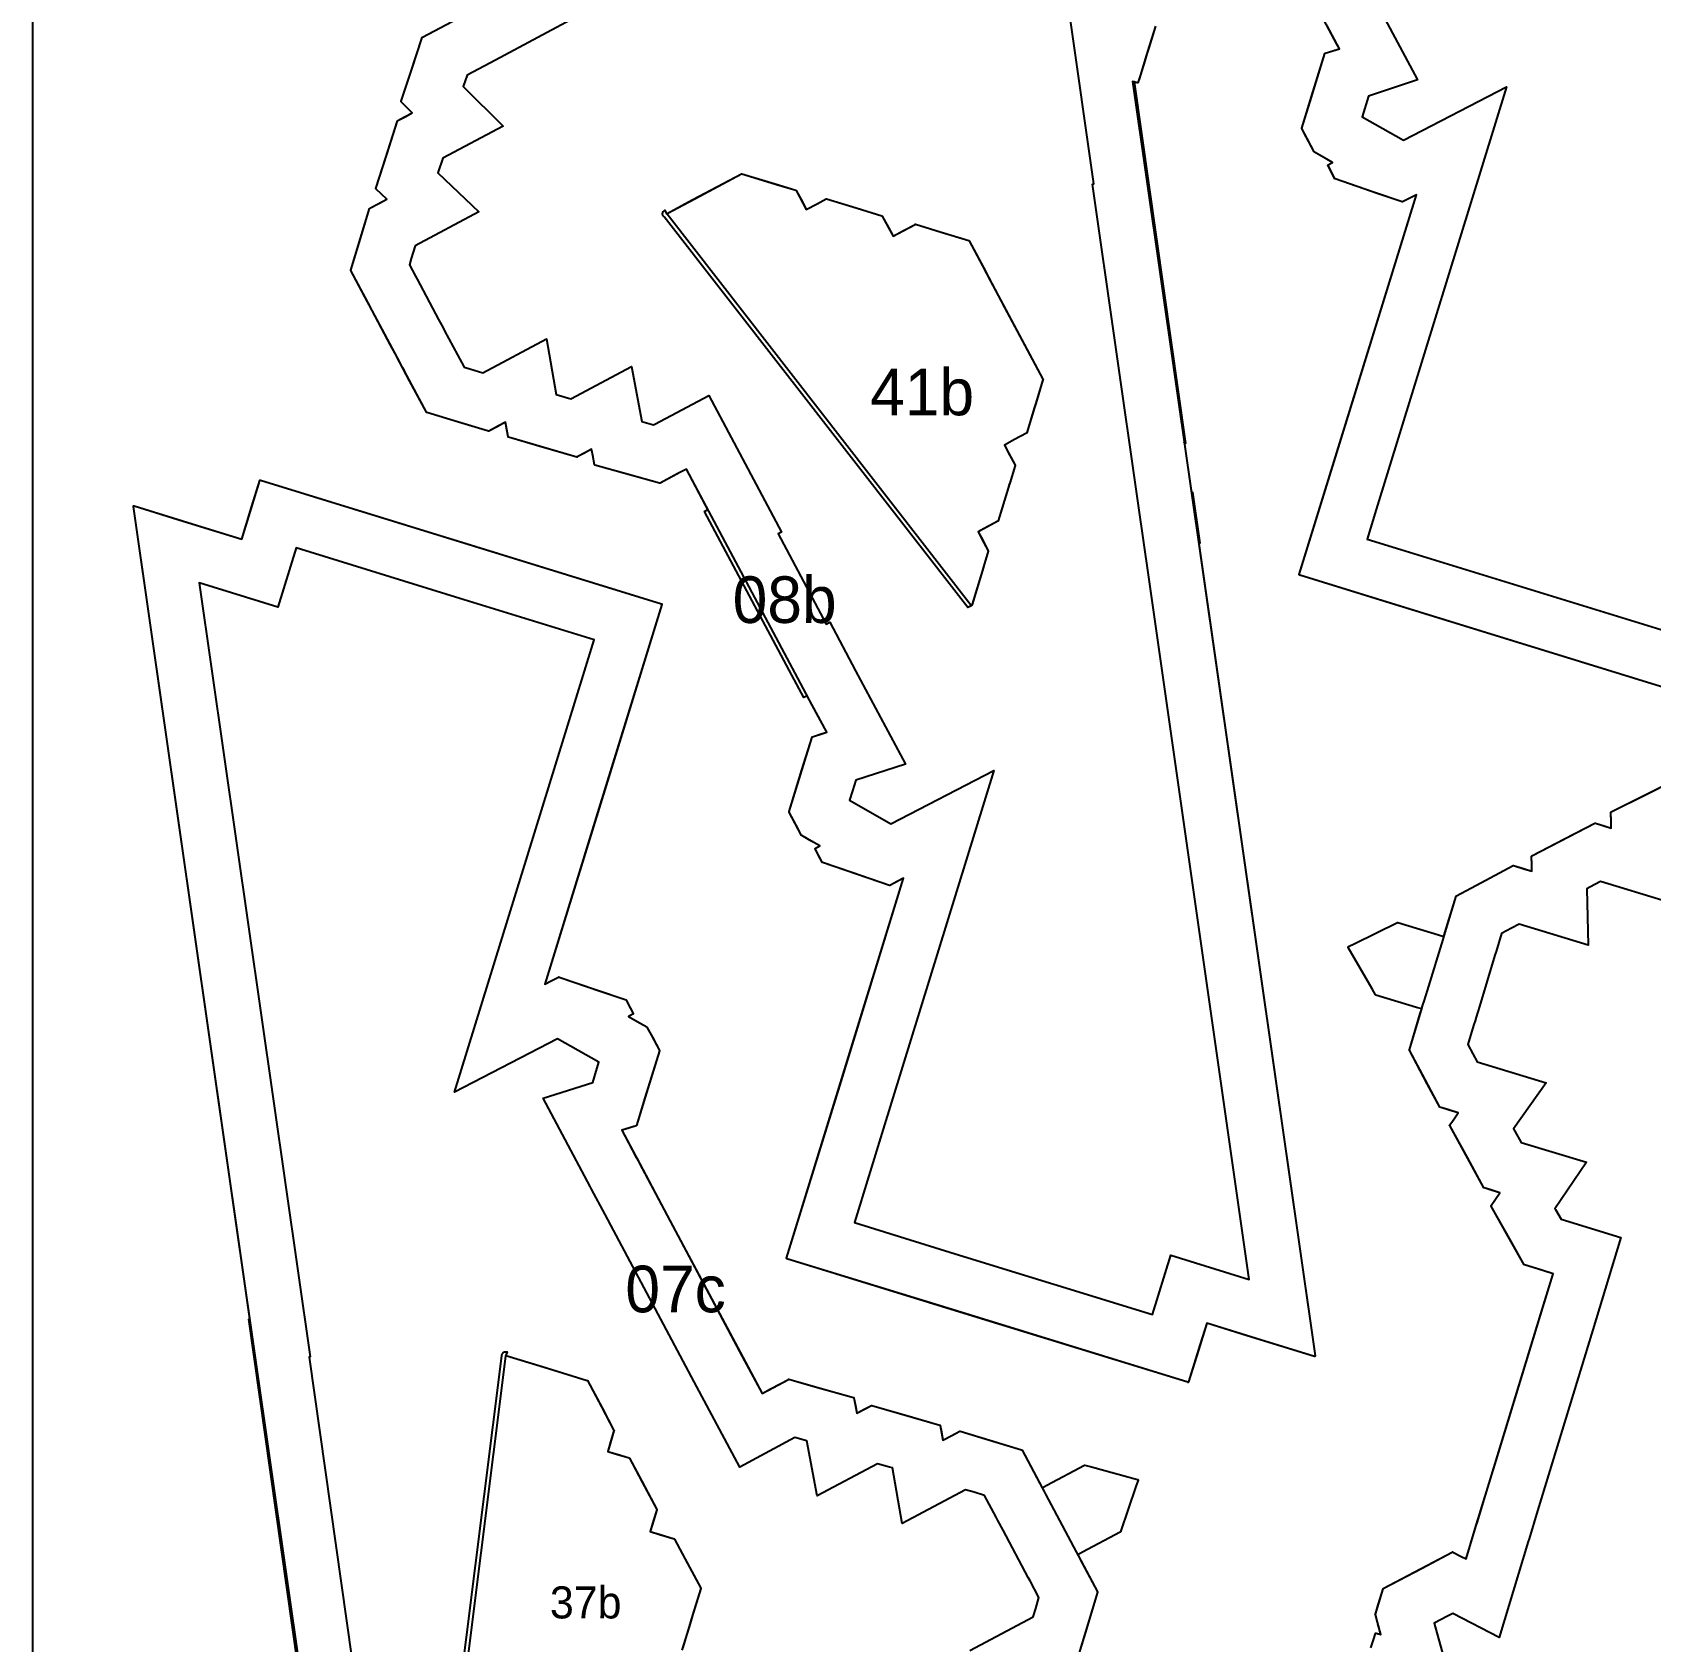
# Model space of a CAD drawing. Header units: millimetres. Extents: x 0 to 500, y 0 to 700.
# Drawn here: x 0 to 208.3, y 285.6 to 492.8 of the extents above; entities that cross this region are included whole.
import ezdxf
from ezdxf.enums import TextEntityAlignment as Align

# ---------------------------------------------------------------- set-up
doc = ezdxf.new("R2010")
doc.units = ezdxf.units.MM
for name, color, linetype in [('CORTE', 1, 'Continuous'), ('GRABADO', 5, 'Continuous'), ('HOJA', 8, 'Continuous')]:
    doc.layers.add(name, color=color, linetype=linetype)

msp = doc.modelspace()

# ---------------------------------------------------------------- linework, layer by layer
at = {"layer": 'CORTE'}
for points in [[(144.56, 493.62), (143.57, 490.36), (143.19, 489.13), (142.64, 487.33), (142.44, 486.71), (142.35, 486.43), (142.35, 486.43), (142.34, 486.41), (142.33, 486.35), (142.32, 486.35), (142.32, 486.34), (142.31, 486.33), (142.31, 486.32), (142.3, 486.32), (142.29, 486.31), (142.29, 486.31), (142.28, 486.31), (142.27, 486.3), (142.27, 486.3), (142.26, 486.3), (142.25, 486.3), (142.24, 486.3), (142.24, 486.3), (142.23, 486.3), (141.82, 486.44), (141.62, 486.5), (165.12, 322.42), (165.12, 322.41), (165.12, 322.4), (165.12, 322.39), (165.12, 322.39), (165.12, 322.38), (165.12, 322.37), (165.11, 322.37), (165.11, 322.36), (165.1, 322.36), (165.1, 322.35), (165.09, 322.35), (165.09, 322.34), (165.08, 322.34), (165.07, 322.34), (165.06, 322.33), (165.06, 322.33), (165.05, 322.33), (165.04, 322.33), (165.04, 322.33), (165.03, 322.33), (157.55, 324.64), (151.17, 326.61), (150.1, 323.15), (148.84, 319.05), (148.84, 319.05), (148.83, 319.04), (148.83, 319.04), (148.82, 319.03), (148.82, 319.03), (148.81, 319.02), (148.81, 319.02), (148.8, 319.01), (148.8, 319.01), (148.79, 319.01), (148.78, 319.01), (148.77, 319), (148.77, 319), (148.76, 319), (148.75, 319.01), (148.75, 319.01), (121.05, 327.54), (97.14, 334.92), (97.13, 334.92), (97.13, 334.92), (97.12, 334.92), (97.11, 334.93), (97.11, 334.93), (97.1, 334.94), (97.1, 334.95), (97.1, 334.95), (97.09, 334.96), (97.09, 334.97), (97.09, 334.97), (97.09, 334.98), (97.09, 334.99), (97.09, 334.99), (97.09, 335), (97.09, 335.01), (104.1, 357.75), (112.16, 383.91), (111.43, 383.53), (110.38, 382.99), (110.38, 382.99), (110.37, 382.98), (110.36, 382.98), (110.36, 382.98), (110.35, 382.98), (110.34, 382.98), (110.33, 382.98), (110.33, 382.98), (105.48, 384.64), (101.71, 385.93), (101.71, 385.93), (101.7, 385.94), (101.69, 385.94), (101.69, 385.94), (101.68, 385.95), (101.68, 385.96), (101.67, 385.96), (101.67, 385.97), (101.17, 386.92), (100.79, 387.67), (100.79, 387.68), (100.78, 387.68), (100.78, 387.69), (100.78, 387.7), (100.78, 387.71), (100.78, 387.71), (100.78, 387.72), (100.78, 387.73), (100.79, 387.73), (100.79, 387.74), (100.79, 387.75), (100.8, 387.75), (100.8, 387.76), (100.81, 387.76), (100.82, 387.77), (100.82, 387.77), (101.12, 387.93), (101.38, 388.06), (100.12, 388.78), (99.04, 389.39), (99.04, 389.39), (99.03, 389.4), (99.03, 389.4), (99.02, 389.41), (99.02, 389.42), (99.01, 389.42), (98.31, 390.73), (97.41, 392.42), (97.41, 392.43), (97.41, 392.44), (97.41, 392.44), (97.41, 392.45), (97.41, 392.46), (97.41, 392.47), (97.41, 392.47), (97.41, 392.48), (99.07, 397.88), (100.37, 402.08), (100.37, 402.08), (100.37, 402.09), (100.38, 402.1), (100.38, 402.1), (100.39, 402.11), (100.39, 402.11), (100.4, 402.12), (100.4, 402.12), (100.41, 402.12), (100.41, 402.13), (101.69, 402.53), (102.25, 402.7), (100.13, 406.67), (99.96, 406.99), (98.21, 410.29), (86.73, 431.82), (84.19, 436.59), (83.09, 436.01), (80.8, 434.79), (80.79, 434.78), (80.79, 434.78), (80.78, 434.78), (80.77, 434.78), (80.76, 434.78), (80.76, 434.78), (80.75, 434.78), (80.75, 434.78), (76.73, 435.9), (72.41, 437.1), (72.41, 437.1), (72.4, 437.1), (72.4, 437.11), (72.39, 437.11), (72.38, 437.12), (72.38, 437.12), (72.37, 437.13), (72.37, 437.13), (72.37, 437.14), (72.36, 437.15), (72.36, 437.15), (72.17, 438.16), (71.99, 439.13), (71.07, 438.64), (70.12, 438.14), (70.12, 438.13), (70.11, 438.13), (70.09, 438.13), (70.09, 438.13), (70.08, 438.13), (70.08, 438.13), (70.07, 438.13), (65.84, 439.36), (61.29, 440.68), (61.29, 440.68), (61.28, 440.68), (61.27, 440.69), (61.27, 440.69), (61.26, 440.69), (61.26, 440.7), (61.25, 440.71), (61.25, 440.71), (61.25, 440.72), (61.24, 440.73), (61.24, 440.73), (61.08, 441.69), (60.92, 442.61), (59.84, 442.04), (58.75, 441.45), (58.74, 441.45), (58.74, 441.45), (58.73, 441.45), (58.72, 441.45), (58.71, 441.45), (58.7, 441.45), (58.7, 441.45), (54.87, 442.62), (50.77, 443.87), (50.76, 443.87), (50.76, 443.87), (50.75, 443.87), (50.75, 443.88), (50.74, 443.88), (50.74, 443.89), (50.73, 443.9), (50.73, 443.9), (48.2, 448.65), (47.89, 449.22), (47.66, 449.66), (46.99, 450.92), (43.75, 457), (43.51, 457.44), (41.01, 462.14), (41.01, 462.15), (41, 462.15), (41, 462.16), (41, 462.17), (41, 462.18), (41, 462.18), (41, 462.19), (41, 462.2), (42.25, 466.3), (43.42, 470.12), (43.42, 470.13), (43.43, 470.14), (43.43, 470.15), (43.44, 470.15), (43.45, 470.16), (44.62, 470.79), (45.62, 471.32), (45, 471.92), (44.24, 472.64), (44.24, 472.64), (44.24, 472.64), (44.23, 472.65), (44.23, 472.66), (44.23, 472.67), (44.22, 472.67), (44.22, 472.68), (44.22, 472.69), (44.22, 472.69), (44.22, 472.7), (45.67, 477.21), (47.01, 481.41), (47.01, 481.42), (47.01, 481.43), (47.02, 481.44), (47.03, 481.45), (47.04, 481.45), (47.04, 481.45), (48.06, 481.99), (48.91, 482.45), (48.26, 483.09), (47.47, 483.86), (47.47, 483.86), (47.47, 483.87), (47.46, 483.88), (47.46, 483.88), (47.46, 483.89), (47.46, 483.9), (47.45, 483.91), (47.45, 483.91), (47.46, 483.93), (47.46, 483.93), (48.87, 488.18), (50.18, 492.14), (50.19, 492.15), (50.19, 492.17), (50.2, 492.17), (50.21, 492.18), (50.22, 492.18), (55.48, 494.99)], [(70.53, 495.08), (59.6, 489.25), (55.95, 487.29), (55.46, 485.82), (60.61, 480.75), (52.82, 476.6), (52.21, 474.71), (57.46, 469.7), (49.28, 465.34), (48.77, 463.68), (48.54, 462.89), (49.33, 461.42), (49.53, 461.04), (52.3, 455.85), (52.87, 454.76), (53.07, 454.39), (54.73, 451.27), (55.57, 449.72), (56.3, 449.5), (58, 448.99), (66.18, 453.34), (67.41, 446.19), (69.33, 445.64), (77.11, 449.79), (78.45, 442.69), (79.96, 442.27), (80.15, 442.37), (87.08, 446.06), (92.84, 435.24), (96.44, 428.48), (96, 428.25), (102.19, 416.63), (102.64, 416.86), (105.98, 410.59), (112.38, 398.57), (105.99, 396.55), (105.56, 395.17), (105.19, 393.95), (110.51, 390.93), (123.77, 397.79), (109.52, 351.58), (105.82, 339.56), (118.8, 335.56), (118.8, 335.56), (144.19, 327.74), (146.54, 335.36), (156.65, 332.24), (143.71, 422.67), (142.39, 431.89), (136.48, 473.26), (136.63, 473.3), (133.56, 494.96)], [(174.12, 494.57), (178.32, 486.69), (172, 484.58), (171.19, 481.95), (176.51, 478.93), (189.77, 485.79), (172.99, 431.37), (171.82, 427.56), (176.16, 426.23), (176.16, 426.23), (210.19, 415.74)], [(214.75, 407.01), (178.42, 418.21), (163.14, 422.92), (163.13, 422.92), (163.13, 422.92), (163.12, 422.92), (163.11, 422.93), (163.11, 422.93), (163.1, 422.94), (163.1, 422.95), (163.1, 422.95), (163.09, 422.96), (163.09, 422.97), (163.09, 422.97), (163.09, 422.98), (163.09, 422.99), (163.09, 422.99), (163.09, 423), (163.09, 423.01), (167.57, 437.54), (178.16, 471.91), (177.75, 471.69), (176.38, 470.99), (176.38, 470.99), (176.37, 470.98), (176.36, 470.98), (176.36, 470.98), (176.35, 470.98), (176.34, 470.98), (176.33, 470.98), (176.33, 470.98), (172.66, 472.24), (167.71, 473.93), (167.71, 473.93), (167.7, 473.94), (167.69, 473.94), (167.69, 473.94), (167.68, 473.95), (167.68, 473.96), (167.67, 473.96), (167.67, 473.97), (167.29, 474.69), (166.79, 475.67), (166.79, 475.68), (166.78, 475.68), (166.78, 475.69), (166.78, 475.7), (166.78, 475.71), (166.78, 475.71), (166.78, 475.72), (166.78, 475.73), (166.79, 475.73), (166.79, 475.74), (166.79, 475.75), (166.8, 475.75), (166.8, 475.76), (166.81, 475.76), (166.82, 475.77), (166.82, 475.77), (167.21, 475.97), (167.38, 476.06), (166.46, 476.59), (165.04, 477.39), (165.04, 477.39), (165.03, 477.4), (165.03, 477.4), (165.02, 477.41), (165.02, 477.42), (165.01, 477.42), (164.1, 479.14), (163.41, 480.42), (163.41, 480.43), (163.41, 480.44), (163.41, 480.44), (163.41, 480.45), (163.41, 480.46), (163.41, 480.47), (163.41, 480.47), (163.41, 480.48), (164.67, 484.57), (166.37, 490.08), (166.37, 490.08), (166.37, 490.09), (166.38, 490.1), (166.38, 490.1), (166.39, 490.11), (166.39, 490.11), (166.4, 490.12), (166.4, 490.12), (166.41, 490.12), (166.41, 490.13), (168.08, 490.65), (168.25, 490.7), (166.67, 493.66)], [(36.53, 267.65), (13, 431.75), (13, 431.76), (13, 431.77), (13, 431.77), (13, 431.78), (13.01, 431.79), (13.01, 431.79), (13.01, 431.8), (13.02, 431.81), (13.02, 431.81), (13.03, 431.82), (13.03, 431.82), (13.04, 431.83), (13.05, 431.83), (13.05, 431.83), (13.06, 431.83), (13.07, 431.83), (13.08, 431.84), (13.08, 431.83), (13.09, 431.83), (13.1, 431.83), (19.41, 429.89), (26.96, 427.56), (28.22, 431.66), (29.29, 435.11), (29.29, 435.12), (29.29, 435.12), (29.3, 435.13), (29.3, 435.14), (29.31, 435.14), (29.31, 435.15), (29.32, 435.15), (29.32, 435.15), (29.33, 435.16), (29.34, 435.16), (29.35, 435.16), (29.35, 435.16), (29.36, 435.16), (29.37, 435.16), (29.37, 435.16), (29.38, 435.16), (52.76, 427.95), (80.99, 419.25), (80.99, 419.25), (81, 419.25), (81.01, 419.24), (81.01, 419.24), (81.02, 419.23), (81.02, 419.23), (81.03, 419.22), (81.03, 419.22), (81.03, 419.21), (81.04, 419.2), (81.04, 419.19), (81.04, 419.19), (81.04, 419.18), (81.04, 419.17), (81.04, 419.17), (81.04, 419.16), (72.76, 392.31), (65.96, 370.26), (66.86, 370.72), (67.74, 371.18), (67.75, 371.18), (67.75, 371.18), (67.76, 371.19), (67.77, 371.19), (67.78, 371.19), (67.78, 371.19), (67.79, 371.18), (67.8, 371.18), (73.23, 369.32), (76.42, 368.24), (76.42, 368.23), (76.43, 368.23), (76.43, 368.23), (76.44, 368.22), (76.44, 368.22), (76.45, 368.21), (76.45, 368.2), (76.46, 368.2), (77.01, 367.13), (77.34, 366.5), (77.34, 366.49), (77.34, 366.48), (77.34, 366.48), (77.34, 366.47), (77.34, 366.46), (77.34, 366.45), (77.34, 366.45), (77.34, 366.44), (77.34, 366.43), (77.34, 366.43), (77.33, 366.42), (77.33, 366.41), (77.32, 366.41), (77.32, 366.4), (77.31, 366.4), (77.31, 366.4), (77.05, 366.27), (76.74, 366.11), (78.17, 365.29), (79.08, 364.78), (79.09, 364.77), (79.09, 364.77), (79.1, 364.76), (79.1, 364.76), (79.11, 364.75), (79.11, 364.75), (79.7, 363.64), (80.71, 361.74), (80.71, 361.74), (80.72, 361.73), (80.72, 361.72), (80.72, 361.72), (80.72, 361.71), (80.72, 361.7), (80.72, 361.7), (80.72, 361.69), (78.85, 355.64), (77.76, 352.09), (77.76, 352.08), (77.75, 352.08), (77.75, 352.07), (77.74, 352.06), (77.74, 352.06), (77.73, 352.06), (77.73, 352.05), (77.72, 352.05), (77.72, 352.04), (77.71, 352.04), (76.64, 351.7), (75.88, 351.46), (77.66, 348.13), (77.8, 347.86), (82.11, 339.77), (91.79, 321.59), (93.94, 317.57), (95.39, 318.35), (97.33, 319.38), (97.33, 319.38), (97.34, 319.38), (97.34, 319.39), (97.35, 319.39), (97.36, 319.39), (97.37, 319.39), (97.37, 319.39), (97.38, 319.39), (100.77, 318.44), (105.71, 317.07), (105.72, 317.07), (105.72, 317.06), (105.73, 317.06), (105.74, 317.06), (105.74, 317.05), (105.75, 317.04), (105.75, 317.04), (105.76, 317.03), (105.76, 317.03), (105.76, 317.02), (105.76, 317.01), (105.92, 316.17), (106.13, 315.03), (107.2, 315.61), (108, 316.03), (108.01, 316.03), (108.02, 316.04), (108.03, 316.04), (108.04, 316.04), (108.04, 316.04), (108.05, 316.04), (108.05, 316.04), (111.63, 315), (116.83, 313.49), (116.84, 313.49), (116.84, 313.49), (116.85, 313.48), (116.86, 313.48), (116.86, 313.47), (116.87, 313.47), (116.87, 313.46), (116.88, 313.45), (116.88, 313.45), (116.88, 313.44), (116.88, 313.43), (117.02, 312.63), (117.21, 311.56), (118.45, 312.22), (119.38, 312.71), (119.38, 312.71), (119.38, 312.72), (119.39, 312.72), (119.41, 312.72), (119.42, 312.72), (119.42, 312.72), (119.43, 312.72), (122.66, 311.73), (127.35, 310.3), (127.36, 310.3), (127.37, 310.3), (127.37, 310.29), (127.38, 310.29), (127.38, 310.28), (127.39, 310.28), (127.39, 310.27), (127.4, 310.27), (129.68, 305.98), (129.98, 305.43), (130.61, 305.76), (135.44, 308.34), (135.45, 308.34), (135.45, 308.34), (135.45, 308.34), (135.46, 308.35), (135.47, 308.35), (135.48, 308.35), (135.49, 308.35), (135.49, 308.35), (136.35, 308.11), (142.28, 306.51), (142.28, 306.51), (142.29, 306.51), (142.3, 306.5), (142.3, 306.5), (142.31, 306.49), (142.31, 306.49), (142.32, 306.48), (142.32, 306.48), (142.32, 306.47), (142.33, 306.46), (142.33, 306.45), (142.33, 306.45), (142.33, 306.44), (142.33, 306.43), (142.33, 306.42), (142.33, 306.41), (142.04, 305.58), (140.07, 299.76), (140.07, 299.76), (140.06, 299.75), (140.05, 299.74), (140.05, 299.73), (140.04, 299.72), (140.03, 299.72), (135.2, 297.14), (134.57, 296.81), (134.86, 296.26), (137.12, 292.03), (137.12, 292.02), (137.12, 292.01), (137.12, 292.01), (137.12, 292), (137.12, 291.99), (137.12, 291.98), (137.12, 291.98), (137.12, 291.97), (135.69, 287.27), (134.71, 284.05)], [(120.66, 284.47), (128.85, 288.83), (129.17, 289.89), (129.58, 291.28), (128.44, 293.43), (128.2, 293.87), (124.96, 299.95), (124.29, 301.22), (124.05, 301.66), (123.76, 302.21), (122.56, 304.45), (121.23, 304.85), (120.13, 305.18), (111.95, 300.82), (110.72, 307.98), (110.35, 308.08), (108.8, 308.52), (101.01, 304.37), (99.68, 311.48), (99.54, 311.52), (98.17, 311.89), (91.05, 308.1), (85.21, 319.05), (73.74, 340.59), (71.98, 343.89), (71.81, 344.2), (65.74, 355.6), (72.14, 357.62), (72.36, 358.34), (72.93, 360.22), (67.62, 363.24), (54.36, 356.37), (67.34, 398.48), (72.31, 414.6), (55.01, 419.93), (55.01, 419.93), (33.94, 426.43), (31.59, 418.81), (21.48, 421.92), (35.75, 322.28), (35.62, 322.24), (44.57, 259.21)], [(172.31, 284.83), (172.68, 285.99), (172.89, 286.66), (172.9, 286.67), (172.9, 286.68), (172.9, 286.68), (172.91, 286.69), (172.91, 286.69), (172.92, 286.7), (172.93, 286.7), (172.93, 286.71), (172.94, 286.71), (172.94, 286.71), (172.95, 286.71), (172.96, 286.71), (172.97, 286.71), (172.98, 286.71), (172.98, 286.71), (172.99, 286.71), (173.26, 286.62), (173.59, 286.52), (173.15, 288.11), (172.88, 289.12), (172.88, 289.12), (172.87, 289.13), (172.87, 289.14), (172.87, 289.14), (172.88, 289.15), (172.88, 289.15), (173.24, 290.36), (173.87, 292.41), (173.87, 292.42), (173.87, 292.42), (173.88, 292.43), (173.88, 292.43), (173.89, 292.44), (173.89, 292.45), (173.9, 292.45), (173.9, 292.45), (179.5, 295.41), (182.78, 297.15), (182.79, 297.15), (182.8, 297.15), (182.8, 297.15), (182.81, 297.16), (182.82, 297.16), (182.82, 297.16), (182.83, 297.15), (182.84, 297.15), (182.85, 297.15), (182.85, 297.15), (183.85, 296.63), (184.56, 296.26), (185.66, 299.88), (185.75, 300.17), (188.42, 308.94), (194.42, 328.64), (195.75, 332.99), (194.17, 333.48), (192.07, 334.11), (192.07, 334.12), (192.06, 334.12), (192.06, 334.12), (192.05, 334.13), (192.05, 334.13), (192.04, 334.14), (192.04, 334.14), (192.03, 334.15), (190.3, 337.21), (187.78, 341.68), (187.78, 341.68), (187.78, 341.69), (187.77, 341.7), (187.77, 341.71), (187.77, 341.71), (187.77, 341.72), (187.77, 341.73), (187.78, 341.73), (187.78, 341.74), (187.78, 341.75), (187.78, 341.75), (188.27, 342.47), (188.92, 343.41), (187.76, 343.77), (186.89, 344.03), (186.89, 344.03), (186.88, 344.04), (186.87, 344.05), (186.86, 344.05), (186.86, 344.06), (186.86, 344.06), (186.85, 344.06), (185.06, 347.33), (182.45, 352.07), (182.45, 352.07), (182.44, 352.08), (182.44, 352.09), (182.44, 352.1), (182.44, 352.1), (182.44, 352.11), (182.44, 352.12), (182.44, 352.13), (182.45, 352.13), (182.45, 352.14), (182.45, 352.15), (182.93, 352.82), (183.55, 353.7), (182.2, 354.12), (181.2, 354.42), (181.19, 354.42), (181.19, 354.42), (181.18, 354.43), (181.17, 354.44), (181.17, 354.44), (181.16, 354.45), (181.16, 354.45), (179.57, 357.43), (177.26, 361.77), (177.26, 361.77), (177.26, 361.78), (177.26, 361.79), (177.25, 361.79), (177.25, 361.8), (177.25, 361.81), (177.26, 361.82), (177.26, 361.82), (178.67, 366.47), (178.86, 367.07), (178.17, 367.28), (172.93, 368.87), (172.93, 368.87), (172.93, 368.87), (172.92, 368.88), (172.91, 368.88), (172.9, 368.89), (172.9, 368.9), (172.89, 368.9), (172.89, 368.9), (172.45, 369.67), (169.39, 375), (169.39, 375.01), (169.39, 375.01), (169.38, 375.02), (169.38, 375.03), (169.38, 375.03), (169.38, 375.04), (169.38, 375.05), (169.38, 375.05), (169.39, 375.06), (169.39, 375.07), (169.39, 375.08), (169.4, 375.08), (169.4, 375.08), (169.41, 375.09), (169.42, 375.1), (169.42, 375.1), (170.22, 375.49), (175.72, 378.21), (175.73, 378.21), (175.74, 378.22), (175.75, 378.22), (175.77, 378.22), (175.78, 378.22), (175.78, 378.21), (181.02, 376.62), (181.7, 376.41), (181.88, 377), (183.28, 381.59), (183.28, 381.6), (183.29, 381.6), (183.29, 381.61), (183.3, 381.62), (183.3, 381.62), (183.31, 381.63), (183.31, 381.63), (183.32, 381.63), (187.65, 383.94), (190.63, 385.53), (190.63, 385.53), (190.65, 385.54), (190.66, 385.54), (190.67, 385.54), (190.68, 385.54), (192.14, 385.09), (193.04, 384.82), (193.02, 385.53), (192.99, 386.73), (192.99, 386.73), (192.99, 386.74), (192.99, 386.75), (193, 386.75), (193, 386.76), (193, 386.76), (193.01, 386.77), (193.01, 386.78), (193.02, 386.78), (193.03, 386.79), (197.84, 389.27), (201.15, 390.98), (201.16, 390.98), (201.17, 390.98), (201.18, 390.99), (201.19, 390.99), (201.2, 390.98), (201.2, 390.98), (202.46, 390.6), (203.23, 390.37), (203.22, 391.12), (203.21, 392.38), (203.21, 392.38), (203.21, 392.39), (203.22, 392.4), (203.22, 392.4), (203.22, 392.41), (203.23, 392.42), (203.23, 392.42), (203.24, 392.43), (203.24, 392.44), (203.25, 392.44), (207.83, 394.74), (210.98, 396.32)], [(210.31, 380.89), (201.86, 383.47), (200.47, 382.75), (200.09, 382.55), (200.26, 375.3), (191.39, 378), (190.41, 377.48), (189.14, 376.8), (188.43, 374.46), (188.28, 373.98), (186.27, 367.39), (185.86, 366.02), (185.71, 365.55), (185.53, 364.95), (184.8, 362.51), (185.45, 361.29), (185.99, 360.28), (194.86, 357.57), (190.67, 351.65), (190.85, 351.32), (191.64, 349.9), (200.08, 347.33), (196, 341.36), (196.07, 341.24), (196.78, 340), (204.49, 337.65), (200.87, 325.78), (193.76, 302.44), (192.67, 298.87), (192.56, 298.52), (188.8, 286.17), (182.85, 289.26), (182.18, 288.91), (180.45, 287.99), (182.07, 282.1)], [(53, 259.09), (60.93, 322.36), (60.93, 322.37), (60.93, 322.37), (60.94, 322.38), (60.94, 322.39), (60.94, 322.39), (60.95, 322.4), (60.95, 322.4), (60.96, 322.41), (60.96, 322.41), (60.94, 322.45), (65.89, 320.94), (71.42, 319.26), (71.42, 319.25), (71.43, 319.25), (71.43, 319.25), (71.44, 319.24), (71.45, 319.24), (71.46, 319.23), (71.46, 319.22), (73.25, 315.87), (74.87, 312.82), (74.87, 312.82), (74.87, 312.81), (74.88, 312.8), (74.88, 312.79), (74.88, 312.78), (74.87, 312.77), (74.87, 312.77), (74.44, 311.34), (74.06, 310.11), (75.27, 309.74), (76.82, 309.27), (76.83, 309.27), (76.84, 309.26), (76.85, 309.26), (76.86, 309.25), (76.86, 309.24), (76.87, 309.24), (76.87, 309.23), (78.45, 306.26), (80.38, 302.65), (80.38, 302.65), (80.38, 302.64), (80.38, 302.63), (80.38, 302.62), (80.38, 302.62), (80.38, 302.61), (80.38, 302.6), (79.99, 301.3), (79.53, 299.79), (80.7, 299.44), (82.62, 298.85), (82.62, 298.85), (82.63, 298.84), (82.64, 298.84), (82.65, 298.83), (82.66, 298.82), (82.66, 298.82), (82.66, 298.82), (83.98, 296.34), (86.03, 292.5), (86.03, 292.5), (86.03, 292.49), (86.03, 292.48), (86.03, 292.46), (86.03, 292.45), (86.03, 292.45), (84.95, 288.9), (84.94, 288.86), (84.77, 288.33), (84.76, 288.28), (83.72, 284.86)]]:
    msp.add_lwpolyline(points, dxfattribs=at)
msp.add_lwpolyline([(81.68, 469.43), (81.62, 469.45), (81.71, 469.49), (81.72, 469.49), (81.72, 469.5), (85.27, 471.39), (91.29, 474.6), (91.3, 474.6), (91.31, 474.6), (91.31, 474.6), (91.32, 474.6), (91.33, 474.61), (91.34, 474.6), (91.35, 474.6), (95.64, 473.29), (98.28, 472.49), (98.29, 472.49), (98.3, 472.48), (98.3, 472.48), (98.31, 472.47), (98.32, 472.46), (98.32, 472.46), (98.33, 472.45), (99.16, 470.89), (99.63, 470), (100.96, 470.71), (102.18, 471.36), (102.18, 471.36), (102.19, 471.37), (102.2, 471.37), (102.21, 471.37), (102.23, 471.37), (102.23, 471.37), (102.23, 471.37), (106.04, 470.21), (109.37, 469.19), (109.37, 469.19), (109.38, 469.19), (109.39, 469.18), (109.39, 469.18), (109.4, 469.17), (109.4, 469.17), (109.41, 469.16), (110.17, 467.74), (110.79, 466.57), (112.08, 467.26), (113.64, 468.09), (113.65, 468.09), (113.66, 468.1), (113.66, 468.1), (113.68, 468.1), (113.69, 468.1), (113.69, 468.1), (113.7, 468.1), (116.87, 467.13), (120.54, 466.01), (120.55, 466.01), (120.56, 466), (120.56, 466), (120.57, 465.99), (120.58, 465.98), (120.58, 465.98), (122.64, 462.11), (122.66, 462.07), (122.98, 461.48), (123, 461.44), (124.99, 457.71), (130.09, 448.14), (130.09, 448.13), (130.09, 448.12), (130.09, 448.12), (130.1, 448.11), (130.1, 448.1), (130.1, 448.09), (130.09, 448.09), (129.13, 444.94), (128.97, 444.41), (128.01, 441.24), (128.01, 441.24), (128, 441.23), (128, 441.22), (127.99, 441.21), (127.98, 441.21), (127.98, 441.2), (127.97, 441.2), (126.42, 440.37), (125.12, 439.68), (125.47, 439.02), (125.65, 438.68), (126.5, 437.09), (126.5, 437.09), (126.5, 437.08), (126.5, 437.07), (126.51, 437.07), (126.51, 437.06), (126.5, 437.05), (126.5, 437.04), (126.5, 437.04), (125.78, 434.66), (125.76, 434.61), (125.61, 434.12), (124.33, 429.9), (124.33, 429.9), (124.32, 429.89), (124.32, 429.88), (124.32, 429.88), (124.31, 429.87), (124.3, 429.87), (124.3, 429.86), (124.29, 429.86), (122.53, 428.92), (121.74, 428.5), (122.14, 427.75), (123.05, 426.05), (123.05, 426.05), (123.06, 426.04), (123.06, 426.03), (123.06, 426.03), (123.06, 426.02), (123.06, 426.01), (123.06, 426), (123.06, 426), (122.4, 423.86), (122.4, 423.84), (120.98, 419.17), (120.94, 419.06), (120.94, 419.06), (120.94, 419.05), (120.93, 419.04), (120.93, 419.04), (120.92, 419.03), (120.92, 419.03), (120.91, 419.02), (120.9, 419.02), (120.9, 419.01), (120.89, 419.01), (120.88, 419.01), (120.88, 419.01), (120.87, 419.01), (120.86, 419.01), (120.86, 419.01), (120.85, 419.01), (120.84, 419.01), (120.84, 419.02), (120.83, 419.02), (120.82, 419.03), (120.82, 419.03), (120.81, 419.04), (81.7, 469.39), (81.69, 469.39), (81.69, 469.4), (81.69, 469.4), (81.68, 469.41), (81.68, 469.42), (81.68, 469.42), (81.68, 469.43)], close=True, dxfattribs=at)
at = {"layer": 'GRABADO'}
for points in [[(214.75, 407.01), (174.1, 419.54), (163.14, 422.92), (163.13, 422.92), (163.13, 422.92), (163.12, 422.92), (163.11, 422.93), (163.11, 422.93), (163.1, 422.94), (163.1, 422.95), (163.1, 422.95), (163.09, 422.96), (163.09, 422.97), (163.09, 422.97), (163.09, 422.98), (163.09, 422.99), (163.09, 422.99), (163.09, 423), (163.09, 423.01), (166.3, 433.43), (178.16, 471.91), (177.91, 471.78), (176.38, 470.99), (176.38, 470.99), (176.37, 470.98), (176.36, 470.98), (176.36, 470.98), (176.35, 470.98), (176.34, 470.98), (176.33, 470.98), (176.33, 470.98), (173.25, 472.04), (167.71, 473.93), (167.71, 473.93), (167.7, 473.94), (167.69, 473.94), (167.69, 473.94), (167.68, 473.95), (167.68, 473.96), (167.67, 473.96), (167.67, 473.97), (167.35, 474.58), (166.79, 475.67), (166.79, 475.68), (166.78, 475.68), (166.78, 475.69), (166.78, 475.7), (166.78, 475.71), (166.78, 475.71), (166.78, 475.72), (166.78, 475.73), (166.79, 475.73), (166.79, 475.74), (166.79, 475.75), (166.8, 475.75), (166.8, 475.76), (166.81, 475.76), (166.82, 475.77), (166.82, 475.77), (167.26, 476), (167.38, 476.06), (166.62, 476.49), (165.04, 477.39), (165.04, 477.39), (165.03, 477.4), (165.03, 477.4), (165.02, 477.41), (165.02, 477.42), (165.01, 477.42), (163.99, 479.35), (163.41, 480.42), (163.41, 480.43), (163.41, 480.44), (163.41, 480.44), (163.41, 480.45), (163.41, 480.46), (163.41, 480.47), (163.41, 480.47), (163.41, 480.48), (164.47, 483.91), (166.37, 490.08), (166.37, 490.08), (166.37, 490.09), (166.38, 490.1), (166.38, 490.1), (166.39, 490.11), (166.39, 490.11), (166.4, 490.12), (166.4, 490.12), (166.41, 490.12), (166.41, 490.13), (168.25, 490.7), (167.94, 491.28), (152.27, 520.69)], [(144.56, 493.62), (143.71, 490.83), (143.39, 489.78), (142.64, 487.33), (142.47, 486.8), (142.35, 486.42), (142.35, 486.42), (142.34, 486.4), (142.33, 486.35), (142.32, 486.35), (142.32, 486.34), (142.31, 486.33), (142.31, 486.32), (142.3, 486.32), (142.29, 486.31), (142.29, 486.31), (142.28, 486.31), (142.27, 486.3), (142.27, 486.3), (142.26, 486.3), (142.25, 486.3), (142.24, 486.3), (142.24, 486.3), (142.23, 486.3), (141.84, 486.43), (148.45, 439.88), (148.37, 439.86), (148.29, 440.1), (149.23, 433.54), (149.34, 433.6), (150.27, 427.04), (150.16, 427.01), (165.12, 322.42), (165.12, 322.42), (165.12, 322.42), (165.12, 322.42), (165.12, 322.41), (165.12, 322.41), (165.12, 322.41), (165.12, 322.41), (165.12, 322.41), (165.12, 322.4), (165.12, 322.4), (165.12, 322.4), (165.12, 322.4), (165.12, 322.4), (165.12, 322.4), (165.12, 322.39), (165.12, 322.39), (165.12, 322.39), (165.12, 322.39), (165.12, 322.39), (165.12, 322.38), (165.12, 322.38), (165.12, 322.38), (165.12, 322.38), (165.12, 322.38), (165.12, 322.38), (165.12, 322.38), (165.12, 322.37), (165.12, 322.37), (165.11, 322.37), (165.11, 322.37), (165.11, 322.37), (165.11, 322.36), (165.11, 322.36), (165.11, 322.36), (165.11, 322.36), (165.11, 322.36), (165.11, 322.36), (165.1, 322.36), (165.1, 322.35), (165.1, 322.35), (165.1, 322.35), (165.1, 322.35), (165.09, 322.35), (165.09, 322.35), (165.09, 322.35), (165.09, 322.34), (165.09, 322.34), (165.09, 322.34), (165.08, 322.34), (165.08, 322.34), (165.08, 322.34), (165.08, 322.34), (165.08, 322.34), (165.08, 322.34), (165.08, 322.34), (165.07, 322.34), (165.07, 322.33), (165.06, 322.33), (165.06, 322.33), (165.06, 322.33), (165.06, 322.33), (165.06, 322.33), (165.05, 322.33), (165.05, 322.33), (165.05, 322.33), (165.05, 322.33), (165.05, 322.33), (165.04, 322.33), (165.04, 322.33), (165.03, 322.33), (165.03, 322.33), (165.03, 322.33), (165.03, 322.33), (165.03, 322.33), (156.38, 325), (151.17, 326.61), (150.3, 323.79), (148.84, 319.05), (148.84, 319.05), (148.83, 319.04), (148.83, 319.04), (148.82, 319.03), (148.82, 319.03), (148.81, 319.02), (148.81, 319.02), (148.8, 319.01), (148.8, 319.01), (148.79, 319.01), (148.78, 319.01), (148.77, 319), (148.77, 319), (148.76, 319), (148.75, 319.01), (148.75, 319.01), (116.73, 328.88), (97.14, 334.92), (97.13, 334.92), (97.13, 334.92), (97.12, 334.92), (97.11, 334.93), (97.11, 334.93), (97.1, 334.94), (97.1, 334.95), (97.1, 334.95), (97.09, 334.96), (97.09, 334.97), (97.09, 334.97), (97.09, 334.98), (97.09, 334.99), (97.09, 334.99), (97.09, 335), (97.09, 335.01), (102.83, 353.64), (112.16, 383.91), (111.59, 383.61), (110.38, 382.99), (110.38, 382.99), (110.37, 382.98), (110.36, 382.98), (110.36, 382.98), (110.35, 382.98), (110.34, 382.98), (110.33, 382.98), (110.33, 382.98), (106.07, 384.44), (101.71, 385.93), (101.71, 385.93), (101.7, 385.94), (101.69, 385.94), (101.69, 385.94), (101.68, 385.95), (101.68, 385.96), (101.67, 385.96), (101.67, 385.97), (101.23, 386.81), (100.79, 387.67), (100.79, 387.68), (100.78, 387.68), (100.78, 387.69), (100.78, 387.7), (100.78, 387.71), (100.78, 387.71), (100.78, 387.72), (100.78, 387.73), (100.79, 387.73), (100.79, 387.74), (100.79, 387.75), (100.8, 387.75), (100.8, 387.76), (100.81, 387.76), (100.82, 387.77), (100.82, 387.77), (101.17, 387.95), (101.38, 388.06), (100.29, 388.68), (99.04, 389.39), (99.04, 389.39), (99.03, 389.4), (99.03, 389.4), (99.02, 389.41), (99.02, 389.42), (99.01, 389.42), (98.2, 390.94), (97.41, 392.42), (97.41, 392.43), (97.41, 392.44), (97.41, 392.44), (97.41, 392.45), (97.41, 392.46), (97.41, 392.47), (97.41, 392.47), (97.41, 392.48), (98.87, 397.22), (100.37, 402.08), (100.37, 402.08), (100.37, 402.09), (100.38, 402.1), (100.38, 402.1), (100.39, 402.11), (100.39, 402.11), (100.4, 402.12), (100.4, 402.12), (100.41, 402.12), (100.41, 402.13), (101.88, 402.59), (102.25, 402.7), (99.8, 407.3), (99.75, 407.39), (99.31, 407.16), (97.77, 410.05), (86.53, 431.13), (86.97, 431.37), (86.97, 431.37), (86.67, 431.95), (84.19, 436.59), (83.44, 436.2), (80.8, 434.79), (80.79, 434.78), (80.79, 434.78), (80.78, 434.78), (80.77, 434.78), (80.76, 434.78), (80.76, 434.78), (80.75, 434.78), (80.75, 434.78), (76.1, 436.07), (72.41, 437.1), (72.41, 437.1), (72.4, 437.1), (72.4, 437.11), (72.39, 437.11), (72.38, 437.12), (72.38, 437.12), (72.37, 437.13), (72.37, 437.13), (72.37, 437.14), (72.36, 437.15), (72.36, 437.15), (72.14, 438.31), (71.99, 439.13), (71.22, 438.72), (70.12, 438.14), (70.12, 438.13), (70.11, 438.13), (70.09, 438.13), (70.09, 438.13), (70.08, 438.13), (70.08, 438.13), (70.07, 438.13), (65.18, 439.55), (61.29, 440.68), (61.29, 440.68), (61.28, 440.68), (61.27, 440.69), (61.27, 440.69), (61.26, 440.69), (61.26, 440.7), (61.25, 440.71), (61.25, 440.71), (61.25, 440.72), (61.24, 440.73), (61.24, 440.73), (61.05, 441.84), (60.92, 442.61), (60.01, 442.13), (58.75, 441.45), (58.74, 441.45), (58.74, 441.45), (58.73, 441.45), (58.72, 441.45), (58.71, 441.45), (58.7, 441.45), (58.7, 441.45), (54.28, 442.8), (50.77, 443.87), (50.76, 443.87), (50.76, 443.87), (50.75, 443.87), (50.75, 443.88), (50.74, 443.88), (50.74, 443.89), (50.73, 443.9), (50.73, 443.9), (48.56, 447.96), (46.89, 451.1), (46.69, 451.47), (46.12, 452.55), (43.35, 457.75), (43.15, 458.13), (41.01, 462.14), (41.01, 462.15), (41, 462.15), (41, 462.16), (41, 462.17), (41, 462.18), (41, 462.18), (41, 462.19), (41, 462.2), (42.07, 465.7), (43.42, 470.12), (43.42, 470.13), (43.43, 470.14), (43.43, 470.15), (43.44, 470.15), (43.45, 470.16), (44.45, 470.7), (45.62, 471.32), (44.89, 472.02), (44.24, 472.64), (44.24, 472.64), (44.24, 472.64), (44.23, 472.65), (44.23, 472.66), (44.23, 472.67), (44.22, 472.67), (44.22, 472.68), (44.22, 472.69), (44.22, 472.69), (44.22, 472.7), (45.46, 476.56), (47.01, 481.41), (47.01, 481.42), (47.01, 481.43), (47.02, 481.44), (47.03, 481.45), (47.04, 481.45), (47.04, 481.45), (47.91, 481.92), (48.91, 482.45), (48.14, 483.2), (47.47, 483.86), (47.47, 483.86), (47.47, 483.87), (47.46, 483.88), (47.46, 483.88), (47.46, 483.89), (47.46, 483.9), (47.45, 483.91), (47.45, 483.91), (47.46, 483.93), (47.46, 483.93), (48.66, 487.57), (50.18, 492.14), (50.19, 492.15), (50.19, 492.17), (50.2, 492.17), (50.21, 492.18), (50.22, 492.18), (56.3, 495.43)], [(36.28, 267.74), (27.85, 327.13), (27.98, 327.17), (13, 431.75), (13, 431.75), (13, 431.75), (13, 431.75), (13, 431.75), (13, 431.75), (13, 431.76), (13, 431.76), (13, 431.76), (13, 431.76), (13, 431.76), (13, 431.76), (13, 431.77), (13, 431.77), (13, 431.77), (13, 431.77), (13, 431.77), (13, 431.77), (13, 431.78), (13, 431.78), (13, 431.78), (13, 431.78), (13, 431.78), (13.01, 431.78), (13.01, 431.79), (13.01, 431.79), (13.01, 431.79), (13.01, 431.79), (13.01, 431.79), (13.01, 431.8), (13.01, 431.8), (13.01, 431.8), (13.01, 431.8), (13.01, 431.8), (13.01, 431.8), (13.01, 431.8), (13.02, 431.81), (13.02, 431.81), (13.02, 431.81), (13.02, 431.81), (13.02, 431.82), (13.03, 431.82), (13.03, 431.82), (13.03, 431.82), (13.03, 431.82), (13.03, 431.82), (13.03, 431.82), (13.03, 431.82), (13.04, 431.82), (13.04, 431.83), (13.04, 431.83), (13.04, 431.83), (13.05, 431.83), (13.05, 431.83), (13.05, 431.83), (13.05, 431.83), (13.05, 431.83), (13.05, 431.83), (13.06, 431.83), (13.06, 431.83), (13.06, 431.83), (13.07, 431.83), (13.07, 431.83), (13.07, 431.84), (13.07, 431.84), (13.08, 431.84), (13.08, 431.84), (13.08, 431.84), (13.08, 431.84), (13.08, 431.83), (13.09, 431.83), (13.09, 431.83), (13.09, 431.83), (13.1, 431.83), (13.1, 431.83), (13.1, 431.83), (20.58, 429.53), (26.96, 427.56), (28.03, 431.02), (29.29, 435.11), (29.29, 435.12), (29.29, 435.12), (29.3, 435.13), (29.3, 435.14), (29.31, 435.14), (29.31, 435.15), (29.32, 435.15), (29.32, 435.15), (29.33, 435.16), (29.34, 435.16), (29.35, 435.16), (29.35, 435.16), (29.36, 435.16), (29.37, 435.16), (29.37, 435.16), (29.38, 435.16), (57.07, 426.62), (80.99, 419.25), (80.99, 419.25), (81, 419.25), (81.01, 419.24), (81.01, 419.24), (81.02, 419.23), (81.02, 419.23), (81.03, 419.22), (81.03, 419.22), (81.03, 419.21), (81.04, 419.2), (81.04, 419.19), (81.04, 419.19), (81.04, 419.18), (81.04, 419.17), (81.04, 419.17), (81.04, 419.16), (74.03, 396.42), (65.96, 370.26), (66.7, 370.64), (67.74, 371.18), (67.75, 371.18), (67.75, 371.18), (67.76, 371.19), (67.77, 371.19), (67.78, 371.19), (67.78, 371.19), (67.79, 371.18), (67.8, 371.18), (72.64, 369.53), (76.42, 368.24), (76.42, 368.23), (76.43, 368.23), (76.43, 368.23), (76.44, 368.22), (76.44, 368.22), (76.45, 368.21), (76.45, 368.2), (76.46, 368.2), (76.95, 367.24), (77.34, 366.5), (77.34, 366.49), (77.34, 366.48), (77.34, 366.48), (77.34, 366.47), (77.34, 366.46), (77.34, 366.45), (77.34, 366.45), (77.34, 366.44), (77.34, 366.43), (77.34, 366.43), (77.33, 366.42), (77.33, 366.41), (77.32, 366.41), (77.32, 366.4), (77.31, 366.4), (77.31, 366.4), (77, 366.24), (76.74, 366.11), (78.01, 365.39), (79.08, 364.78), (79.09, 364.77), (79.09, 364.77), (79.1, 364.76), (79.1, 364.76), (79.11, 364.75), (79.11, 364.75), (79.81, 363.43), (80.71, 361.74), (80.71, 361.74), (80.72, 361.73), (80.72, 361.72), (80.72, 361.72), (80.72, 361.71), (80.72, 361.7), (80.72, 361.7), (80.72, 361.69), (79.05, 356.29), (77.76, 352.09), (77.76, 352.08), (77.75, 352.08), (77.75, 352.07), (77.74, 352.06), (77.74, 352.06), (77.73, 352.06), (77.73, 352.05), (77.72, 352.05), (77.72, 352.04), (77.71, 352.04), (76.44, 351.64), (75.88, 351.46), (77.99, 347.5), (78.16, 347.18), (79.92, 343.88), (91.39, 322.35), (93.94, 317.57), (95.04, 318.16), (97.33, 319.38), (97.33, 319.38), (97.34, 319.38), (97.34, 319.39), (97.35, 319.39), (97.36, 319.39), (97.37, 319.39), (97.37, 319.39), (97.38, 319.39), (101.4, 318.27), (105.71, 317.07), (105.72, 317.07), (105.72, 317.06), (105.73, 317.06), (105.74, 317.06), (105.74, 317.05), (105.75, 317.04), (105.75, 317.04), (105.76, 317.03), (105.76, 317.03), (105.76, 317.02), (105.76, 317.01), (105.95, 316.01), (106.13, 315.03), (107.06, 315.53), (108, 316.03), (108.01, 316.03), (108.02, 316.04), (108.03, 316.04), (108.04, 316.04), (108.04, 316.04), (108.05, 316.04), (108.05, 316.04), (112.29, 314.81), (116.83, 313.49), (116.84, 313.49), (116.84, 313.49), (116.85, 313.48), (116.86, 313.48), (116.86, 313.47), (116.87, 313.47), (116.87, 313.46), (116.88, 313.45), (116.88, 313.45), (116.88, 313.44), (116.88, 313.43), (117.05, 312.48), (117.21, 311.56), (118.28, 312.13), (119.38, 312.71), (119.38, 312.71), (119.38, 312.72), (119.39, 312.72), (119.41, 312.72), (119.42, 312.72), (119.42, 312.72), (119.43, 312.72), (123.25, 311.55), (127.35, 310.3), (127.36, 310.3), (127.37, 310.3), (127.37, 310.29), (127.38, 310.29), (127.38, 310.28), (127.39, 310.28), (127.39, 310.27), (127.4, 310.27), (129.93, 305.51), (130.23, 304.95), (130.47, 304.51), (131.14, 303.24), (134.38, 297.16), (134.61, 296.72), (137.12, 292.03), (137.12, 292.02), (137.12, 292.01), (137.12, 292.01), (137.12, 292), (137.12, 291.99), (137.12, 291.98), (137.12, 291.98), (137.12, 291.97), (135.87, 287.87), (134.71, 284.05)], [(172.31, 284.83), (172.64, 285.86), (172.89, 286.66), (172.9, 286.67), (172.9, 286.68), (172.9, 286.68), (172.91, 286.69), (172.91, 286.69), (172.92, 286.7), (172.93, 286.7), (172.93, 286.71), (172.94, 286.71), (172.94, 286.71), (172.95, 286.71), (172.96, 286.71), (172.97, 286.71), (172.98, 286.71), (172.98, 286.71), (172.99, 286.71), (173.31, 286.61), (173.59, 286.52), (173.21, 287.92), (172.88, 289.12), (172.88, 289.12), (172.87, 289.13), (172.87, 289.14), (172.87, 289.14), (172.88, 289.15), (172.88, 289.15), (173.31, 290.58), (173.87, 292.41), (173.87, 292.42), (173.87, 292.42), (173.88, 292.43), (173.88, 292.43), (173.89, 292.44), (173.89, 292.45), (173.9, 292.45), (173.9, 292.45), (178.9, 295.09), (182.78, 297.15), (182.79, 297.15), (182.8, 297.15), (182.8, 297.15), (182.81, 297.16), (182.82, 297.16), (182.82, 297.16), (182.83, 297.15), (182.84, 297.15), (182.85, 297.15), (182.85, 297.15), (184.03, 296.53), (184.56, 296.26), (185.87, 300.56), (185.97, 300.91), (187.06, 304.48), (194.17, 327.82), (195.75, 332.99), (194.56, 333.36), (192.07, 334.11), (192.07, 334.12), (192.06, 334.12), (192.06, 334.12), (192.05, 334.13), (192.05, 334.13), (192.04, 334.14), (192.04, 334.14), (192.03, 334.15), (189.98, 337.78), (187.78, 341.68), (187.78, 341.68), (187.78, 341.69), (187.77, 341.7), (187.77, 341.71), (187.77, 341.71), (187.77, 341.72), (187.77, 341.73), (187.78, 341.73), (187.78, 341.74), (187.78, 341.75), (187.78, 341.75), (188.36, 342.6), (188.92, 343.41), (187.92, 343.72), (186.89, 344.03), (186.89, 344.03), (186.88, 344.04), (186.87, 344.05), (186.86, 344.05), (186.86, 344.06), (186.86, 344.06), (186.85, 344.06), (184.73, 347.93), (182.45, 352.07), (182.45, 352.07), (182.44, 352.08), (182.44, 352.09), (182.44, 352.1), (182.44, 352.1), (182.44, 352.11), (182.44, 352.12), (182.44, 352.13), (182.45, 352.13), (182.45, 352.14), (182.45, 352.15), (183.01, 352.94), (183.55, 353.7), (182.38, 354.06), (181.2, 354.42), (181.19, 354.42), (181.19, 354.42), (181.18, 354.43), (181.17, 354.44), (181.17, 354.44), (181.16, 354.45), (181.16, 354.45), (179.28, 357.98), (177.26, 361.77), (177.26, 361.77), (177.26, 361.78), (177.26, 361.79), (177.25, 361.79), (177.25, 361.8), (177.25, 361.81), (177.26, 361.82), (177.26, 361.82), (178.83, 366.97), (179.01, 367.59), (179.16, 368.06), (179.58, 369.43), (181.59, 376.02), (181.73, 376.5), (183.28, 381.59), (183.28, 381.6), (183.29, 381.6), (183.29, 381.61), (183.3, 381.62), (183.3, 381.62), (183.31, 381.63), (183.31, 381.63), (183.32, 381.63), (187.1, 383.65), (190.63, 385.53), (190.63, 385.53), (190.65, 385.54), (190.66, 385.54), (190.67, 385.54), (190.68, 385.54), (191.95, 385.15), (193.04, 384.82), (193.01, 385.68), (192.99, 386.73), (192.99, 386.73), (192.99, 386.74), (192.99, 386.75), (193, 386.75), (193, 386.76), (193, 386.76), (193.01, 386.77), (193.01, 386.78), (193.02, 386.78), (193.03, 386.79), (197.23, 388.96), (201.15, 390.98), (201.16, 390.98), (201.17, 390.98), (201.18, 390.99), (201.19, 390.99), (201.2, 390.98), (201.2, 390.98), (202.3, 390.65), (203.23, 390.37), (203.22, 391.28), (203.21, 392.38), (203.21, 392.38), (203.21, 392.39), (203.22, 392.4), (203.22, 392.4), (203.22, 392.41), (203.23, 392.42), (203.23, 392.42), (203.24, 392.43), (203.24, 392.44), (203.25, 392.44), (207.25, 394.45), (210.98, 396.32)], [(52.51, 259.18), (60.43, 322.42), (60.44, 322.44), (60.44, 322.46), (60.44, 322.51), (60.45, 322.55), (60.46, 322.6), (60.48, 322.65), (60.5, 322.69), (60.52, 322.73), (60.55, 322.77), (60.59, 322.81), (60.62, 322.84), (60.66, 322.87), (60.7, 322.89), (60.75, 322.91), (60.79, 322.93), (60.84, 322.94), (60.89, 322.95), (60.94, 322.95), (60.99, 322.95), (61.04, 322.94), (61.08, 322.93), (61.1, 322.92), (60.95, 322.44), (65.64, 321.02), (71.42, 319.26), (71.42, 319.26), (71.42, 319.25), (71.43, 319.25), (71.43, 319.25), (71.44, 319.24), (71.45, 319.24), (71.46, 319.23), (71.46, 319.22), (73.33, 315.71), (74.87, 312.82), (74.87, 312.82), (74.87, 312.81), (74.88, 312.8), (74.88, 312.79), (74.88, 312.78), (74.87, 312.77), (74.87, 312.77), (74.42, 311.27), (74.06, 310.11), (75.33, 309.73), (76.82, 309.27), (76.83, 309.27), (76.84, 309.26), (76.85, 309.26), (76.86, 309.25), (76.86, 309.24), (76.87, 309.24), (76.87, 309.23), (78.52, 306.13), (80.38, 302.65), (80.38, 302.65), (80.38, 302.64), (80.38, 302.63), (80.38, 302.62), (80.38, 302.62), (80.38, 302.61), (80.38, 302.6), (79.97, 301.24), (79.53, 299.79), (80.75, 299.42), (82.62, 298.85), (82.62, 298.85), (82.63, 298.84), (82.64, 298.84), (82.65, 298.83), (82.66, 298.82), (82.66, 298.82), (82.66, 298.82), (84.04, 296.23), (86.03, 292.5), (86.03, 292.5), (86.03, 292.49), (86.03, 292.48), (86.03, 292.46), (86.03, 292.45), (86.03, 292.45), (84.9, 288.74), (84.89, 288.7), (84.72, 288.14), (84.7, 288.1), (83.61, 284.52)]]:
    msp.add_lwpolyline(points, dxfattribs=at)
msp.add_lwpolyline([(91.29, 474.6), (91.3, 474.6), (91.31, 474.6), (91.31, 474.6), (91.32, 474.6), (91.33, 474.61), (91.34, 474.6), (91.35, 474.6), (95.81, 473.24), (98.28, 472.49), (98.29, 472.49), (98.3, 472.48), (98.3, 472.48), (98.31, 472.47), (98.32, 472.46), (98.32, 472.46), (98.33, 472.45), (99.19, 470.83), (99.63, 470), (101.01, 470.74), (102.18, 471.36), (102.18, 471.36), (102.19, 471.37), (102.2, 471.37), (102.21, 471.37), (102.23, 471.37), (102.23, 471.37), (102.23, 471.37), (106.18, 470.16), (109.37, 469.19), (109.37, 469.19), (109.38, 469.19), (109.39, 469.18), (109.39, 469.18), (109.4, 469.17), (109.4, 469.17), (109.41, 469.16), (110.19, 467.69), (110.79, 466.57), (112.13, 467.28), (113.64, 468.09), (113.65, 468.09), (113.66, 468.1), (113.66, 468.1), (113.68, 468.1), (113.69, 468.1), (113.69, 468.1), (113.7, 468.1), (116.99, 467.09), (120.54, 466.01), (120.55, 466.01), (120.56, 466), (120.56, 466), (120.57, 465.99), (120.58, 465.98), (120.58, 465.98), (122.72, 461.96), (122.74, 461.92), (123.07, 461.31), (123.09, 461.27), (125.16, 457.39), (130.09, 448.14), (130.09, 448.13), (130.09, 448.12), (130.09, 448.12), (130.1, 448.11), (130.1, 448.1), (130.1, 448.09), (130.09, 448.09), (129.17, 445.04), (129.01, 444.53), (128.01, 441.24), (128.01, 441.24), (128, 441.23), (128, 441.22), (127.99, 441.21), (127.98, 441.21), (127.98, 441.2), (127.97, 441.2), (126.36, 440.34), (125.12, 439.68), (125.45, 439.05), (125.62, 438.73), (126.5, 437.09), (126.5, 437.09), (126.5, 437.08), (126.5, 437.07), (126.51, 437.07), (126.51, 437.06), (126.5, 437.05), (126.5, 437.04), (126.5, 437.04), (125.81, 434.77), (125.8, 434.72), (125.65, 434.25), (124.33, 429.9), (124.33, 429.9), (124.32, 429.89), (124.32, 429.88), (124.32, 429.88), (124.31, 429.87), (124.3, 429.87), (124.3, 429.86), (124.29, 429.86), (122.48, 428.89), (121.74, 428.5), (122.12, 427.8), (123.05, 426.05), (123.05, 426.05), (123.06, 426.04), (123.06, 426.03), (123.06, 426.03), (123.06, 426.02), (123.06, 426.01), (123.06, 426), (123.06, 426), (122.44, 423.99), (122.44, 423.97), (120.97, 419.16), (120.94, 419.06), (120.94, 419.06), (120.94, 419.06), (120.94, 419.05), (120.94, 419.05), (120.94, 419.04), (120.93, 419.04), (120.93, 419.04), (120.93, 419.04), (120.93, 419.03), (120.92, 419.03), (120.92, 419.03), (120.92, 419.03), (120.92, 419.03), (120.92, 419.03), (120.92, 419.03), (120.92, 419.03), (120.92, 419.02), (120.91, 419.02), (120.91, 419.02), (120.66, 418.88), (120.41, 418.75), (81.33, 469.04), (81.3, 469.06), (81.26, 469.1), (81.23, 469.13), (81.2, 469.17), (81.18, 469.22), (81.16, 469.26), (81.14, 469.31), (81.13, 469.35), (81.13, 469.4), (81.12, 469.45), (81.13, 469.5), (81.13, 469.55), (81.15, 469.59), (81.16, 469.64), (81.18, 469.68), (81.21, 469.73), (81.24, 469.76), (81.27, 469.8), (81.31, 469.83), (81.35, 469.86), (81.39, 469.89), (81.41, 469.9), (81.64, 469.45), (85.04, 471.27), (91.29, 474.6)], close=True, dxfattribs=at)
at = {"layer": 'HOJA'}
msp.add_lwpolyline([(0, 0), (500, 0), (500, 700), (0, 700)], close=True, dxfattribs=at)

# ---------------------------------------------------------------- texts
at = {"layer": 'GRABADO'}
for s, height, p in [('41b', 6, (114.54, 446.51)), ('08b', 6, (96.84, 419.77)), ('07c', 6, (82.8, 331.02)), ('37b', 4.129, (71.23, 290.67))]:
    msp.add_text(s, height=height, dxfattribs=at).set_placement(p, align=Align.MIDDLE_CENTER)

doc.saveas('drawing.dxf')
